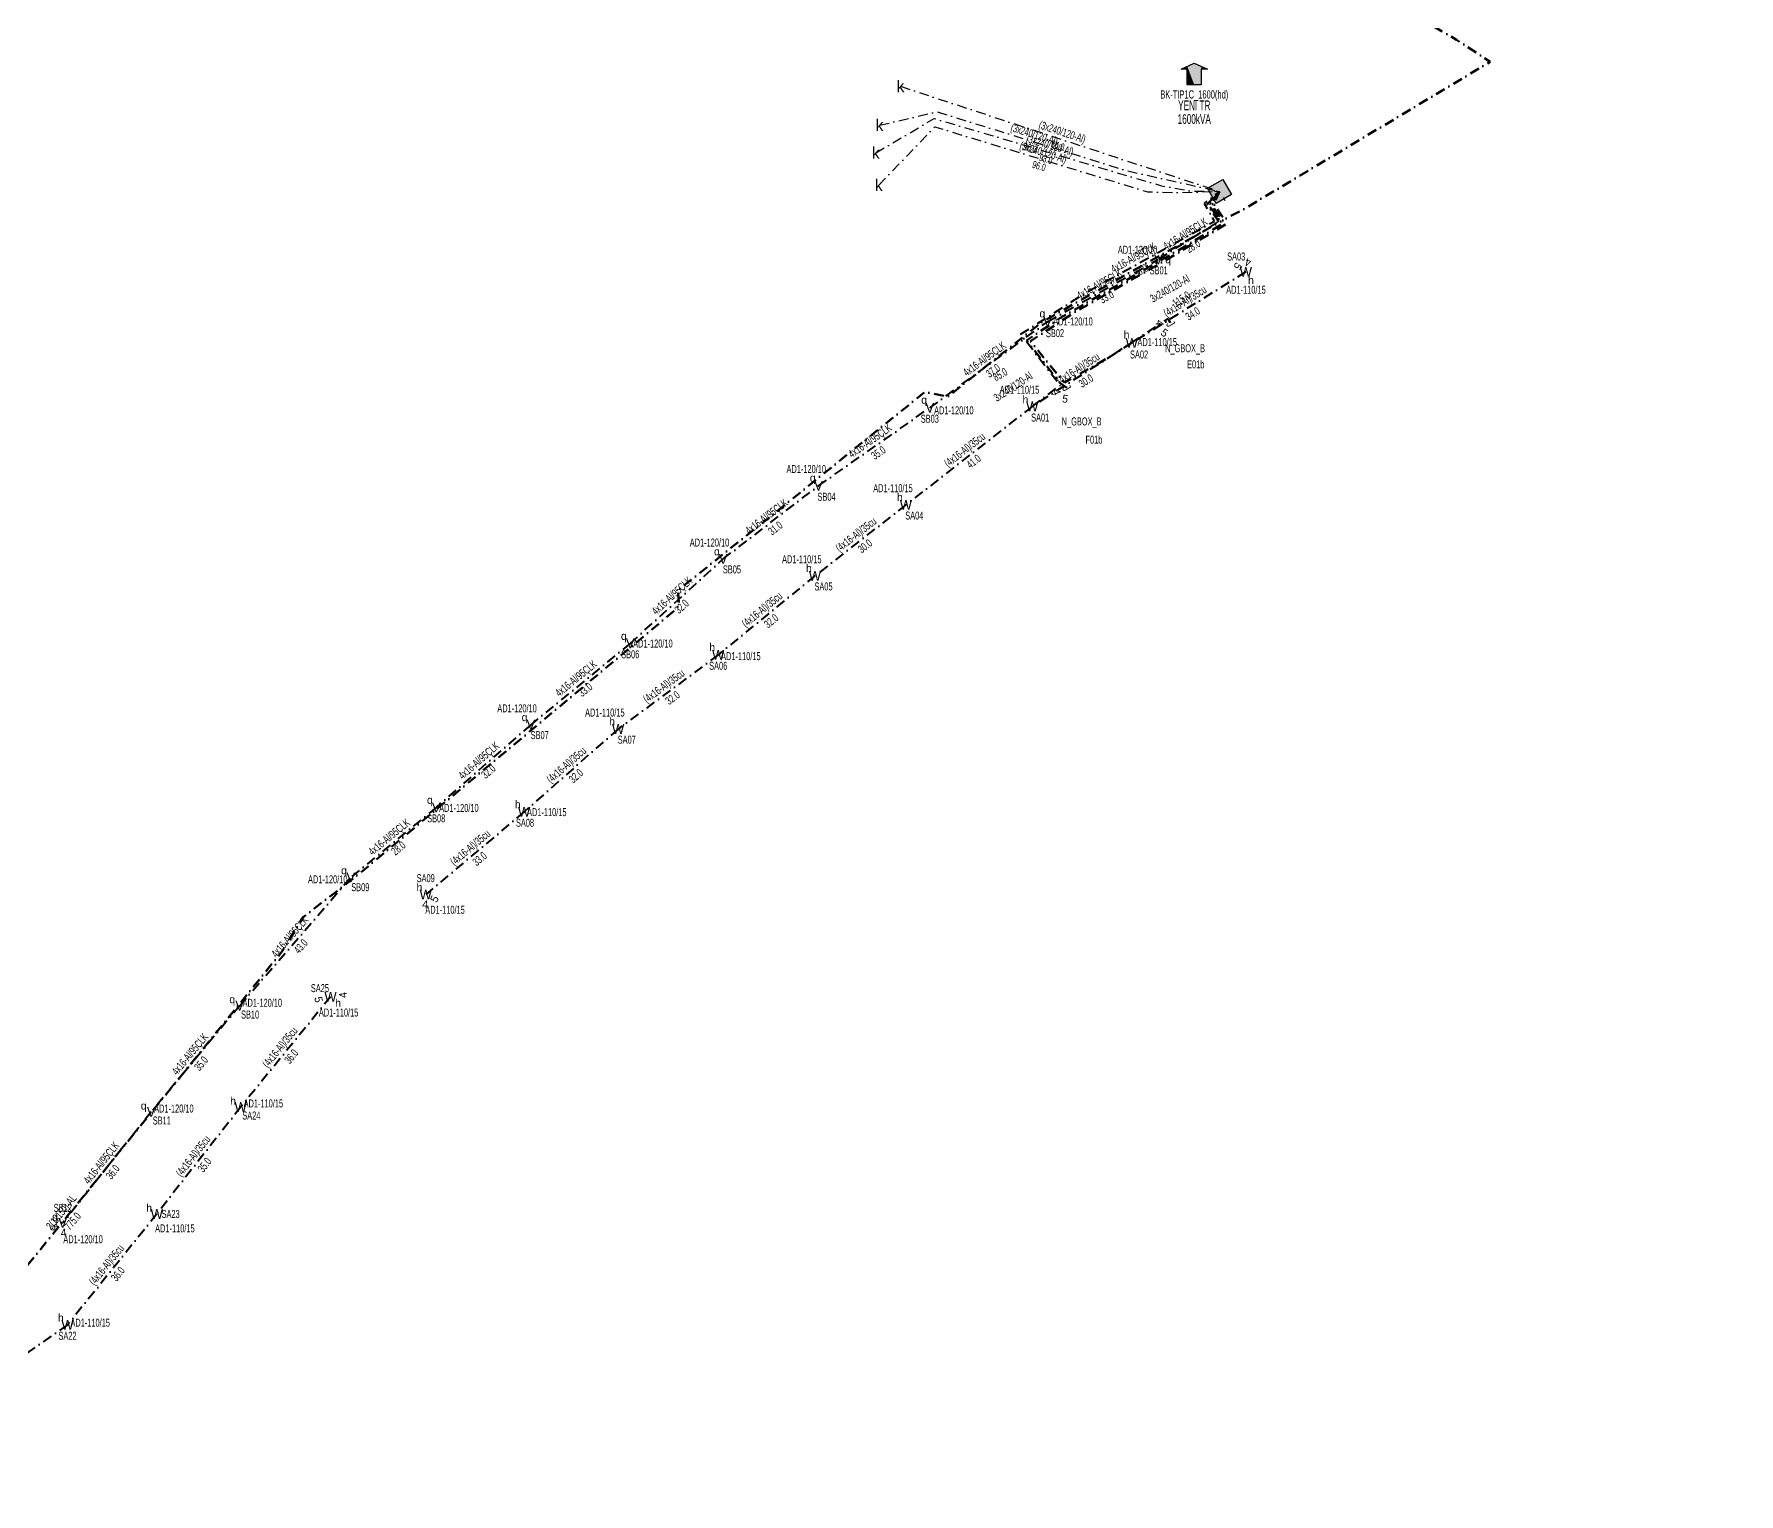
# Model space of a CAD drawing. Header units: millimetres. Extents: x 413828 to 414867, y 4046325 to 4047137.
# Drawn here: x 414207.5 to 414644.4, y 4046396.3 to 4046770.4 of the extents above; entities that cross this region are included whole.
import ezdxf
from ezdxf.enums import TextEntityAlignment as Align

# ---------------------------------------------------------------- set-up
doc = ezdxf.new("R2010")
doc.units = ezdxf.units.MM
doc.linetypes.add('DASHDOT', pattern=[5, 2.5, -1.25, 0, -1.25])
for name, color, linetype, lineweight in [('DIREK_AYD_MEVCUT', 190, 'Continuous', 25), ('DIREK_AYD_YENI', 152, 'Continuous', 25), ('DIREK_BOX_YENI', 5, 'Continuous', 25), ('HAT_ABONE_YERALTI_MEVCUT', 56, 'DASHDOT', 30), ('HAT_AYD_YERALTI_MEVCUT', 150, 'DASHDOT', 40), ('HAT_AYD_YERALTI_YENI', 4, 'DASHDOT', 40), ('HAT_BOX_YERALTI_YENI', 5, 'DASHDOT', 50), ('HAT_OG_YERALTI_YENI', 1, 'DASHDOT', 70), ('KOFRE_ABONE_MEVCUT', 6, 'Continuous', 25), ('TRAFO_TADILAT_BYSK', 5, 'Continuous', 30), ('TRAFO_YENI', 5, 'Continuous', 30)]:
    doc.layers.add(name, color=color, linetype=linetype, lineweight=lineweight)
doc.styles.add('Direk', font='B_CAD')
doc.styles.get("Standard").update_dxf_attribs({"font": 'Arial'})

# ---------------------------------------------------------------- blocks, each defined once
blk = doc.blocks.new('YENI_BINA_KARE')
blk.add_hatch(color=5).paths.add_polyline_path([(-2.25, -2.25), (2.25, -2.25), (2.25, 2.25), (-2.25, 2.25)])
at = {"layer": 'TRAFO_TADILAT_BYSK', "linetype": 'Continuous'}
for p, q in [((-2.25, -2.25), (-2.25, 2.25)), ((-2.25, 2.25), (2.25, 2.25)), ((0, 1.8), (0, 2.7)), ((2.25, 2.25), (2.25, -2.25)), ((2.25, -2.25), (-2.25, -2.25))]:
    blk.add_line(p, q, dxfattribs=at)
blk = doc.blocks.new('YENI_BETKOSK')
at = {"layer": 'TRAFO_YENI', "linetype": 'Continuous'}
for p, q in [((-3.4, 2), (0, 3.6)), ((-1.8, 2), (-3.4, 2)), ((-1.8, -2), (-1.8, 2)), ((0, 3.6), (3.4, 2)), ((3.4, 2), (1.8, 2)), ((1.8, 2), (1.8, -2)), ((1.8, -2), (-1.8, -2))]:
    blk.add_line(p, q, dxfattribs=at)
for points in [[(-3.4, 2), (-1.8, 2), (-1.8, 2.752941)], [(-1.8, 2.752941), (0, -2), (0, 3.6)], [(-1.8, -2), (-1.8, 2.752941), (0, -2)], [(0, -2), (0, 3.6), (1.8, -2)], [(0, 3.6), (1.8, -2), (1.8, 2.752941)], [(1.8, 2), (1.8, 2.752941), (3.4, 2)]]:
    blk.add_solid(points, dxfattribs=at)

msp = doc.modelspace()

# ---------------------------------------------------------------- linework, layer by layer
at = {"layer": 'HAT_ABONE_YERALTI_MEVCUT', "flags": 128}
for points in [[(414429.54352, 4046757.028287), (414511.309, 4046730.107)], [(414423.216492, 4046739.964483), (414438.171286, 4046748.783977), (414496.456639, 4046731.528445), (414504.125764, 4046730.186348), (414511.309, 4046730.107)], [(414423.983404, 4046731.720173), (414438.363014, 4046746.674968), (414492.813804, 4046729.99462), (414500.866386, 4046729.802892), (414511.309, 4046730.107)], [(414424.175132, 4046747.058424), (414438.938199, 4046750.50953), (414487.637145, 4046735.363008), (414511.309, 4046730.107)]]:
    msp.add_lwpolyline(points, dxfattribs=at)
at = {"layer": 'HAT_AYD_YERALTI_MEVCUT', "flags": 128}
for points in [[(414518.041766, 4046709.464114), (414488.815773, 4046691.266798)], [(414488.815773, 4046691.266798), (414463.323043, 4046675.012468)], [(414463.323043, 4046675.012468), (414430.938839, 4046649.79531)], [(414430.938839, 4046649.79531), (414407.640761, 4046631.597994)], [(414407.640761, 4046631.597994), (414382.839496, 4046611.345624)], [(414382.839496, 4046611.345624), (414357.208618, 4046592.332675)], [(414357.208618, 4046592.332675), (414333.111641, 4046571.126742)], [(414333.111641, 4046571.126742), (414307.891223, 4046549.905885)], [(414283.499694, 4046523.721545), (414260.488996, 4046495.476499)], [(414260.488996, 4046495.476499), (414238.994813, 4046468.058604)], [(414238.994813, 4046468.058604), (414216.11031, 4046439.659763)], [(414216.11031, 4046439.659763), (414189.537525, 4046421.129038)]]:
    msp.add_lwpolyline(points, dxfattribs=at)
at = {"layer": 'HAT_AYD_YERALTI_YENI', "flags": 128}
for points in [[(414463.323043, 4046675.012468), (414470.44838, 4046680.399344), (414460.311848, 4046693.489567), (414478.154674, 4046704.824586), (414502.175869, 4046718.110376), (414510.030003, 4046722.473784), (414507.411958, 4046726.97145), (414511.309, 4046730.107)], [(414511.309, 4046730.107), (414508.523698, 4046726.669241), (414511.41026, 4046722.64148), (414495.606, 4046712.681)], [(414467.24837, 4046696.717514), (414495.606, 4046712.681)], [(414437.062622, 4046674.646834), (414467.24837, 4046696.717514)], [(414408.541482, 4046654.675221), (414437.062622, 4046674.646834)], [(414384.117175, 4046635.920318), (414408.541482, 4046654.675221)], [(414360.303196, 4046614.286208), (414384.117175, 4046635.920318)], [(414360.303196, 4046614.286208), (414334.838917, 4046593.444207)], [(414334.838917, 4046593.444207), (414310.586762, 4046572.245749)], [(414310.586762, 4046572.245749), (414288.691278, 4046554.311259)], [(414260.231501, 4046521.434323), (414288.691278, 4046554.311259)], [(414260.231501, 4046521.434323), (414237.557401, 4046494.223649)], [(414237.557401, 4046494.223649), (414214.877696, 4046465.763789)]]:
    msp.add_lwpolyline(points, dxfattribs=at)
at = {"layer": 'HAT_BOX_YERALTI_YENI', "flags": 128}
for points in [[(414472.133, 4046679.733), (414470.397647, 4046681.079965), (414461.845368, 4046691.901217), (414470.921256, 4046697.922719), (414500.579818, 4046714.930746), (414512.011946, 4046721.737662), (414508.79325, 4046726.736371), (414511.309, 4046730.107)], [(414511.309, 4046730.107), (414509.360101, 4046726.47441), (414512.909302, 4046721.664792), (414495.836526, 4046711.50001), (414474.001573, 4046699.03424), (414462.844171, 4046691.689289), (414471.537358, 4046681.090096), (414483.410144, 4046687.840581), (414498.141271, 4046697.530646), (414498.788, 4046696.176)]]:
    msp.add_lwpolyline(points, dxfattribs=at)
at = {"layer": 'HAT_OG_YERALTI_YENI', "flags": 128}
for points in [[(414511.309, 4046730.107), (414509.876481, 4046726.835876), (414512.561654, 4046722.91139), (414518.56367, 4046726.148943), (414580.629147, 4046763.296763), (414572.019556, 4046768.943202), (414551.888102, 4046780.830346), (414540.955227, 4046788.336635), (414567.048405, 4046810.686009), (414580.208443, 4046822.371215), (414606.507652, 4046848.449012), (414629.520966, 4046868.84812), (414635.760639, 4046880.760223), (414637.346237, 4046883.246852), (414644.38005, 4046891.755497), (414633.715882, 4046902.192768), (414602.75425, 4046937.00575), (414590.287483, 4046952.306466), (414574.745025, 4046963.084083), (414569.980184, 4046966.60099), (414570.660876, 4046971.47928), (414570.755, 4046973.841)], [(413995.107, 4046582.998), (413997.163523, 4046587.409891), (414002.265354, 4046585.46314), (414012.93892, 4046578.884464), (414023.209711, 4046570.359037), (414029.778157, 4046561.644885), (414033.366514, 4046561.698486), (414048.023528, 4046520.957832), (414055.785074, 4046504.390686), (414071.485776, 4046465.752722), (414079.245808, 4046439.414707), (414093.553934, 4046406.617748), (414098.961853, 4046396.324829), (414107.514133, 4046398.593801), (414147.885912, 4046418.243683), (414189.719473, 4046439.786457), (414202.992959, 4046451.358214), (414228.951227, 4046483.441991), (414271.130915, 4046535.369615), (414276.498179, 4046544.122533), (414290.804047, 4046555.183771), (414371.127255, 4046622.238608), (414372.753327, 4046623.895115), (414372.561599, 4046627.921405), (414396.144159, 4046646.710763), (414435.783127, 4046678.66621), (414441.682455, 4046677.486345), (414465.737357, 4046696.588402), (414492.431812, 4046711.631686), (414511.224535, 4046722.14608), (414508.082881, 4046726.771293), (414511.309, 4046730.107)]]:
    msp.add_lwpolyline(points, dxfattribs=at)

# ---------------------------------------------------------------- block references
at = {"layer": 'TRAFO_YENI'}
msp.add_blockref('YENI_BETKOSK', (414504.826045, 4046759.402488), dxfattribs=at)
msp.add_blockref('YENI_BETKOSK', (414504.826045, 4046759.402488), dxfattribs=at)
for rotation in [209.744881, 209.7448809999999]:
    msp.add_blockref('YENI_BINA_KARE', (414511.309, 4046730.107), dxfattribs=dict(at, rotation=rotation))

# ---------------------------------------------------------------- texts
at = {"layer": 'DIREK_AYD_MEVCUT', "width": 0.53}
for s, p in [('SA03', (414515.561395, 4046713.418791)), ('AD1-110/15', (414518.073392, 4046704.904238)), ('AD1-110/15', (414495.318569, 4046691.494112)), ('SA02', (414490.681615, 4046688.30561)), ('AD1-110/15', (414460.052781, 4046679.274562)), ('SA01', (414465.341287, 4046672.152976)), ('AD1-110/15', (414427.623342, 4046654.046626)), ('SA04', (414433.091237, 4046647.035385)), ('AD1-110/15', (414404.258801, 4046635.832474)), ('SA05', (414409.824978, 4046628.863182)), ('AD1-110/15', (414388.642292, 4046611.004165)), ('SA06', (414382.83585, 4046608.535748)), ('AD1-110/15', (414353.792156, 4046596.557942)), ('SA07', (414359.409258, 4046589.611061)), ('AD1-110/15', (414338.914437, 4046571.031411)), ('SA08', (414333.331247, 4046568.316866)), ('SA09', (414307.890545, 4046554.116081)), ('AD1-110/15', (414312.848693, 4046546.011897)), ('SA25', (414280.786194, 4046525.932181)), ('AD1-110/15', (414285.572301, 4046519.686669)), ('AD1-110/15', (414266.291792, 4046496.399156)), ('SA24', (414263.223105, 4046493.291402)), ('SA23', (414242.533205, 4046468.058764)), ('AD1-110/15', (414243.619504, 4046464.38277)), ('AD1-110/15', (414221.913106, 4046440.200001)), ('SA22', (414216.109631, 4046436.849887))]:
    msp.add_text(s, height=2.05, dxfattribs=at).set_placement(p, align=Align.MIDDLE_CENTER)
at = {"layer": 'DIREK_AYD_MEVCUT', "color": 32, "style": 'Direk'}
for s, rotation, p in [('5', 234.408108, (414516.008808, 4046710.919134)), ('4', 166.908108, (414518.608049, 4046711.899134)), ('5', 423.446833, (414310.127523, 4046548.788315)), ('4', 356.815881, (414307.752361, 4046547.409745)), ('5', 281.548232, (414280.456826, 4046523.005055)), ('4', 97.324811, (414286.673686, 4046524.148162))]:
    msp.add_text(s, height=2, rotation=rotation, dxfattribs=at).set_placement(p, align=Align.MIDDLE_CENTER)
at = {"layer": 'DIREK_AYD_MEVCUT', "style": 'Direk'}
for p in [(414518.041766, 4046709.464114), (414488.815773, 4046691.266798), (414463.323043, 4046675.012468), (414430.938839, 4046649.79531), (414407.640761, 4046631.597994), (414382.839496, 4046611.345624), (414357.208618, 4046592.332675), (414333.111641, 4046571.126742), (414307.891223, 4046549.905885), (414283.499694, 4046523.721545), (414260.488996, 4046495.476499), (414238.994813, 4046468.058604), (414216.11031, 4046439.659763)]:
    msp.add_text('W', height=2.5, dxfattribs=at).set_placement(p, align=Align.MIDDLE_CENTER)
at = {"layer": 'DIREK_AYD_MEVCUT', "color": 40, "style": 'Direk'}
for p in [(414519.363162, 4046707.341872), (414487.48303, 4046693.381933), (414461.555276, 4046676.780235), (414429.401413, 4046651.766685), (414406.080606, 4046633.551431), (414381.303739, 4046613.318299), (414355.636732, 4046594.276686), (414331.480959, 4046573.021703), (414306.281655, 4046551.818813), (414285.437909, 4046522.142518), (414258.536061, 4046497.037283), (414237.037713, 4046469.614162), (414214.404875, 4046441.487737)]:
    msp.add_text('h', height=2, dxfattribs=at).set_placement(p, align=Align.MIDDLE_CENTER)
at = {"layer": 'DIREK_AYD_YENI', "width": 0.53}
for s, p in [('AD1-120/10', (414490.299546, 4046715.134022)), ('SB01', (414495.711309, 4046709.871124)), ('SB02', (414469.143052, 4046693.774696)), ('AD1-120/10', (414473.751166, 4046696.775152)), ('SB03', (414437.063046, 4046671.836958)), ('AD1-120/10', (414443.215418, 4046673.993408)), ('AD1-120/10', (414405.397594, 4046658.961288)), ('SB04', (414410.611585, 4046651.853046)), ('AD1-120/10', (414380.61043, 4046640.116283)), ('SB05', (414386.361637, 4046633.234728)), ('AD1-120/10', (414366.105992, 4046614.242559)), ('SB06', (414360.303959, 4046611.476332)), ('AD1-120/10', (414331.29823, 4046597.629902)), ('SB07', (414337.099322, 4046590.772022)), ('AD1-120/10', (414316.389558, 4046572.117892)), ('SB08', (414310.586084, 4046569.435873)), ('AD1-120/10', (414282.788606, 4046553.809181)), ('SB09', (414291.132227, 4046551.802919)), ('SB10', (414262.899166, 4046519.168586)), ('AD1-120/10', (414266.034297, 4046522.180226)), ('SB11', (414240.270572, 4046492.012608)), ('AD1-120/10', (414243.360196, 4046495.084242)), ('SB12', (414214.883631, 4046469.623985)), ('AD1-120/10', (414220.097035, 4046461.590265))]:
    msp.add_text(s, height=2.05, dxfattribs=at).set_placement(p, align=Align.MIDDLE_CENTER)
at = {"layer": 'DIREK_AYD_YENI', "style": 'Direk'}
for p in [(414495.606, 4046712.681), (414467.24837, 4046696.717514), (414437.062622, 4046674.646834), (414408.541482, 4046654.675221), (414384.117175, 4046635.920318), (414360.303196, 4046614.286208), (414334.838917, 4046593.444207), (414310.586762, 4046572.245749), (414288.691278, 4046554.311259), (414260.231501, 4046521.434323), (414237.557401, 4046494.223649), (414214.877696, 4046465.763789)]:
    msp.add_text('V', height=2.5, dxfattribs=at).set_placement(p, align=Align.MIDDLE_CENTER)
at = {"layer": 'DIREK_AYD_YENI', "color": 4, "style": 'Direk'}
for p in [(414498.106, 4046712.682316), (414465.895025, 4046698.819527), (414435.607775, 4046676.679915), (414407.062837, 4046656.691061), (414382.513989, 4046637.838597), (414358.670411, 4046616.179357), (414333.224342, 4046595.35291), (414308.971836, 4046574.154155), (414286.947743, 4046556.10293), (414258.326026, 4046523.052706), (414235.619421, 4046495.802964), (414212.922572, 4046467.32183)]:
    msp.add_text('q', height=2, dxfattribs=at).set_placement(p, align=Align.MIDDLE_CENTER)
at = {"layer": 'DIREK_AYD_YENI', "color": 32, "style": 'Direk'}
for s, rotation, p in [('5', 296.84229, (414212.647064, 4046464.634948)), ('4', 365.044396, (414215.097515, 4046463.273472))]:
    msp.add_text(s, height=2, rotation=rotation, dxfattribs=at).set_placement(p, align=Align.MIDDLE_CENTER)
at = {"layer": 'DIREK_BOX_YENI', "color": 32, "style": 'Direk'}
for s, rotation, p in [('4', 265.520519, (414495.996553, 4046696.394686)), ('5', 325.520519, (414497.202889, 4046693.867879)), ('4', 292.181702, (414469.540225, 4046678.675874)), ('5', 352.181702, (414471.752111, 4046676.959028))]:
    msp.add_text(s, height=2, rotation=rotation, dxfattribs=at).set_placement(p, align=Align.MIDDLE_CENTER)
at = {"layer": 'DIREK_BOX_YENI', "style": 'Direk', "width": 0.8}
for rotation, p in [(300.699723, (414498.788, 4046696.176)), (302.005383, (414472.133, 4046679.733))]:
    msp.add_text('J', height=2.25, rotation=rotation, dxfattribs=at).set_placement(p, align=Align.MIDDLE_CENTER)
at = {"layer": 'DIREK_BOX_YENI', "width": 0.53}
for s, p in [('N_GBOX_B', (414502.465337, 4046689.911028)), ('E01b', (414505.192854, 4046685.781769)), ('N_GBOX_B', (414475.960916, 4046671.148316)), ('F01b', (414479.127148, 4046666.473833))]:
    msp.add_text(s, height=2.05, dxfattribs=at).set_placement(p, align=Align.MIDDLE_CENTER)
at = {"layer": 'HAT_ABONE_YERALTI_MEVCUT', "lineweight": 30, "width": 0.53}
for rotation, p in [(342.723072, (414463.540113, 4046743.747918)), (341.776206, (414470.692274, 4046744.375213)), (342.968182, (414465.837377, 4046739.147515)), (343.508474, (414467.555255, 4046740.971244))]:
    msp.add_text('(3x240/120-Al)', height=2.05, rotation=rotation, dxfattribs=at).set_placement(p, align=Align.CENTER)
for s, rotation, p in [('90.0', 342.723072, (414463.03523, 4046742.124621)), ('86.0', 341.776206, (414470.160634, 4046742.760481)), ('96.0', 342.968182, (414465.339442, 4046737.522073)), ('93.0', 343.508474, (414467.07267, 4046739.341179))]:
    msp.add_text(s, height=1.9, rotation=rotation, dxfattribs=at).set_placement(p, align=Align.TOP_CENTER)
at = {"layer": 'HAT_AYD_YERALTI_MEVCUT', "lineweight": 30, "width": 0.53}
for rotation, p in [(391.908107, (414502.979495, 4046701.087018)), (392.521849, (414475.61243, 4046683.856341)), (397.907428, (414446.608712, 4046663.074543)), (397.992153, (414418.76658, 4046641.366533)), (399.234601, (414394.702506, 4046622.130187)), (396.56797, (414369.517647, 4046602.521828)), (401.348573, (414344.598587, 4046582.367807)), (400.077785, (414319.954179, 4046561.166709)), (410.830954, (414271.335352, 4046510.135891)), (411.905426, (414249.07296, 4046482.291969)), (411.137256, (414226.890708, 4046454.392522))]:
    msp.add_text('(4x16-Al)/35cu', height=2.05, rotation=rotation, dxfattribs=at).set_placement(p, align=Align.CENTER)
for s, rotation, p in [('34.0', 391.908107, (414503.878044, 4046699.643894)), ('30.0', 392.521849, (414476.526386, 4046682.422924)), ('41.0', 397.907428, (414447.653171, 4046661.733235)), ('30.0', 397.992153, (414419.813021, 4046640.026771)), ('32.0', 399.234601, (414395.777751, 4046620.81343)), ('32.0', 396.56797, (414370.530467, 4046601.156471)), ('32.0', 401.348573, (414345.721672, 4046581.09161)), ('33.0', 400.077785, (414321.048685, 4046559.865918)), ('36.0', 410.830954, (414272.653338, 4046509.062153)), ('35.0', 411.905426, (414250.410849, 4046481.243134)), ('36.0', 411.137256, (414228.214415, 4046453.325845))]:
    msp.add_text(s, height=2.05, rotation=rotation, dxfattribs=at).set_placement(p, align=Align.TOP_CENTER)
at = {"layer": 'HAT_AYD_YERALTI_YENI', "lineweight": 30, "width": 0.53}
for rotation, p in [(392.220779, (414503.054924, 4046718.38034)), (28.946374, (414489.753879, 4046712.211293)), (29.376657, (414481.010218, 4046705.439959)), (36.172864, (414451.653806, 4046686.368328)), (35.001207, (414422.314498, 4046665.357297)), (37.519888, (414395.811647, 4046645.97194)), (42.253973, (414371.63863, 4046625.732409)), (399.299637, (414347.032687, 4046604.522975)), (401.156236, (414322.153442, 4046583.484958)), (399.634687, (414299.153609, 4046563.879472)), (49.119041, (414273.818729, 4046538.429107)), (410.196244, (414248.241446, 4046508.373122)), (411.448607, (414225.552806, 4046480.523453))]:
    msp.add_text('4x16-Al/95ÇLK', height=2.05, rotation=rotation, dxfattribs=at).set_placement(p, align=Align.CENTER)
for s, rotation, p in [('28.0', 392.220779, (414503.961336, 4046716.94214)), ('93.0', 28.946374, (414490.576664, 4046710.723669)), ('33.0', 29.376657, (414481.844151, 4046703.958555)), ('37.0', 36.172864, (414452.657186, 4046684.99602)), ('35.0', 35.001207, (414423.289607, 4046663.964759)), ('31.0', 37.519888, (414396.84701, 4046644.623599)), ('32.0', 42.253973, (414372.781741, 4046624.474117)), ('33.0', 399.299637, (414348.109426, 4046603.20744)), ('32.0', 401.156236, (414323.272237, 4046582.204998)), ('28.0', 399.634687, (414300.238023, 4046562.570255)), ('43.0', 49.119041, (414275.10405, 4046537.316474)), ('35.0', 410.196244, (414249.547456, 4046507.28485)), ('36.0', 411.448607, (414226.88229, 4046479.463985))]:
    msp.add_text(s, height=2.05, rotation=rotation, dxfattribs=at).set_placement(p, align=Align.TOP_CENTER)
at = {"layer": 'HAT_BOX_YERALTI_YENI', "lineweight": 30, "width": 0.53}
for rotation, p in [(29.832587, (414499.058309, 4046704.303547)), (393.35703, (414458.944777, 4046679.194516))]:
    msp.add_text('3x240/120-Al', height=2.05, rotation=rotation, dxfattribs=at).set_placement(p, align=Align.CENTER)
for s, rotation, p in [('115.0', 393.35703, (414500.928361, 4046703.376457)), ('85.0', 29.832587, (414454.564354, 4046684.092252))]:
    msp.add_text(s, height=2.05, rotation=rotation, dxfattribs=at).set_placement(p, align=Align.TOP_CENTER)
at = {"layer": 'HAT_OG_YERALTI_YENI', "lineweight": 30, "width": 0.53}
msp.add_text('3(1x150)-AL', height=2.05, rotation=51.024451, dxfattribs=at).set_placement((414215.31129, 4046467.934743), align=Align.CENTER)
msp.add_text('775.0', height=2.05, rotation=51.024451, dxfattribs=at).set_placement((414216.632895, 4046466.865462), align=Align.TOP_CENTER)
at = {"layer": 'KOFRE_ABONE_MEVCUT', "style": 'Direk'}
for p in [(414429.54352, 4046757.028287), (414424.175132, 4046747.058424), (414423.216492, 4046739.964483), (414423.983404, 4046731.720173)]:
    msp.add_text('k', height=3, dxfattribs=at).set_placement(p, align=Align.MIDDLE_CENTER)
at = {"layer": 'TRAFO_YENI', "width": 0.6}
for s, height, p in [('BK-TIP1C_1600(hd)', 2.1, (414504.826045, 4046753.902488)), ('BK-TIP1C_1600(hd)', 2.1, (414504.826045, 4046753.902488)), ('YENI TR', 2.5, (414504.826045, 4046750.902488)), ('YENI TR', 2.5, (414504.826045, 4046750.902488)), ('1600kVA', 2.5, (414504.826045, 4046747.402488)), ('1600kVA', 2.5, (414504.826045, 4046747.402488))]:
    msp.add_text(s, height=height, dxfattribs=at).set_placement(p, align=Align.CENTER)

doc.saveas('drawing.dxf')
